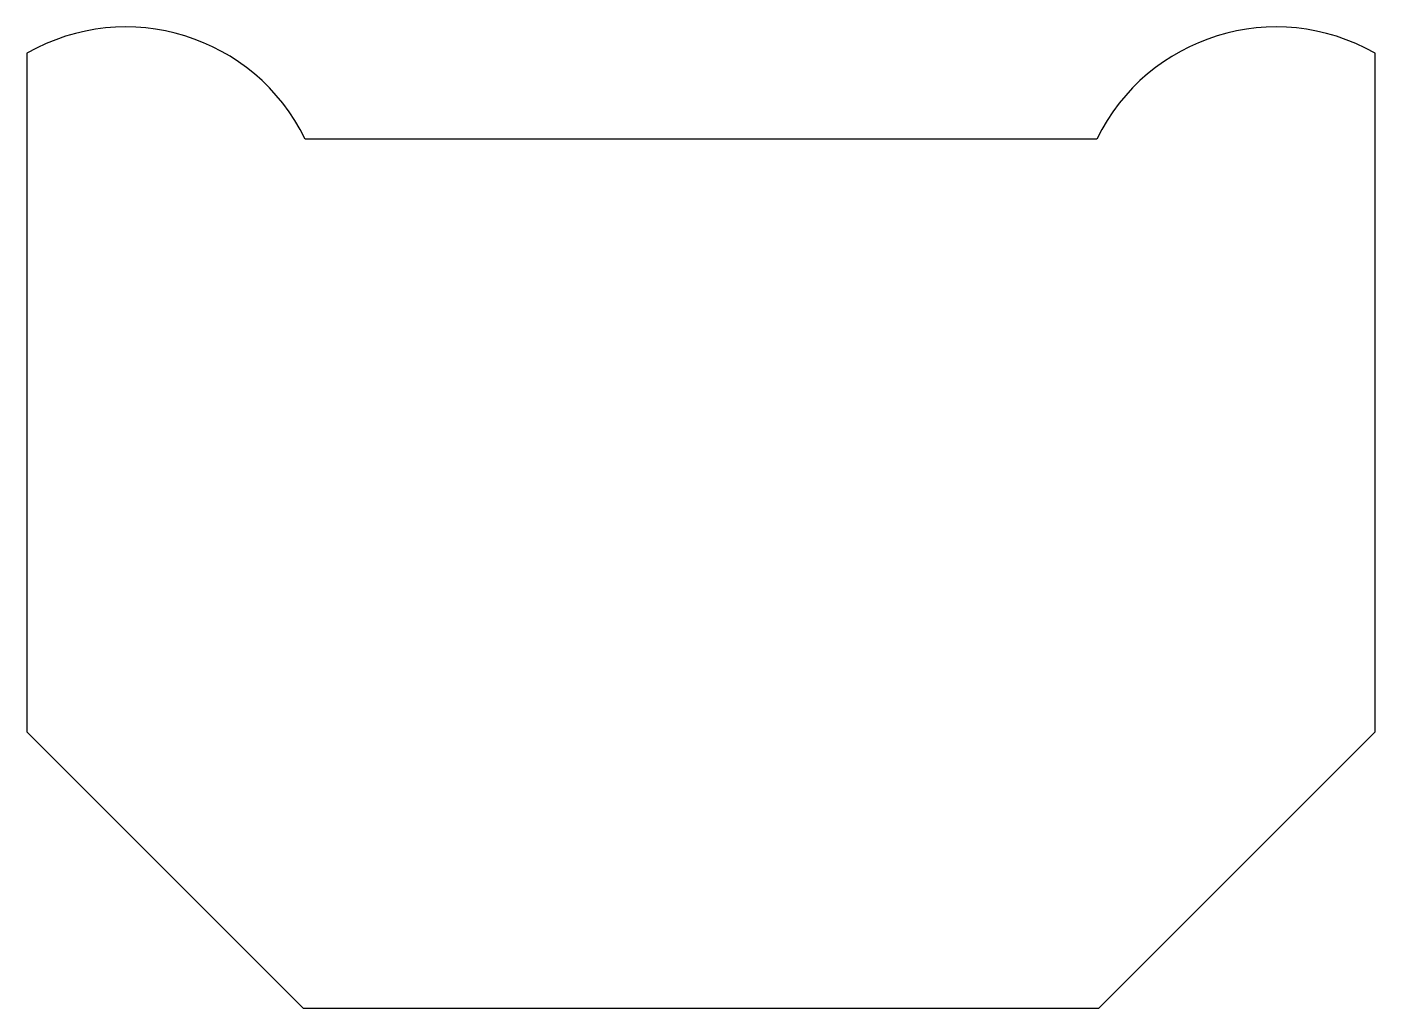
# Model space of a CAD drawing. Extents: x -75 to 75, y -86 to 23.
import ezdxf

# ---------------------------------------------------------------- set-up
doc = ezdxf.new("R2010")
doc.units = 0
doc.layers.add('KeepOutLayer', color=7, linetype='CONTINUOUS')

msp = doc.modelspace()

# ---------------------------------------------------------------- linework, layer by layer
at = {"layer": 'KeepOutLayer', "color": 6}
msp.add_lwpolyline([(-75.000149, -55.750142), (-44.263149, -86.487132), (-0.000292, -86.487132), (44.262709, -86.487132), (74.999689, -55.750142), (74.999694, 19.708865), (73.94644, 20.272753), (72.877465, 20.774456), (71.794894, 21.21463), (70.700849, 21.59393), (69.597456, 21.91301), (68.486839, 22.172528), (67.371123, 22.373137), (66.252431, 22.515493), (65.132888, 22.600252), (64.014619, 22.628068), (62.899747, 22.599597), (61.790397, 22.515494), (60.688693, 22.376414), (59.59676, 22.183013), (58.516721, 21.935946), (57.450702, 21.635869), (56.400827, 21.283436), (55.369219, 20.879302), (54.358003, 20.424124), (53.369304, 19.918556), (52.405246, 19.363254), (51.467953, 18.758873), (50.559549, 18.106067), (49.682159, 17.405493), (48.837907, 16.657806), (48.028918, 15.863661), (47.257315, 15.023713), (46.525223, 14.138618), (45.834767, 13.209031), (45.18807, 12.235606), (44.587258, 11.219), (44.034453, 10.159868), (-0.000241, 10.159868), (-44.034086, 10.159868), (-44.58686, 11.219174), (-45.187652, 12.235945), (-45.834336, 13.209525), (-46.524788, 14.139259), (-47.256882, 15.024491), (-48.028495, 15.864566), (-48.837501, 16.658829), (-49.681776, 17.406623), (-50.559195, 18.107295), (-51.467633, 18.760187), (-52.404965, 19.364645), (-53.369067, 19.920014), (-54.357814, 20.425638), (-55.369082, 20.880862), (-56.400744, 21.285029), (-57.450678, 21.637486), (-58.516757, 21.937576), (-59.596858, 22.184644), (-60.688855, 22.378035), (-61.790624, 22.517093), (-62.90004, 22.601162), (-64.014978, 22.629589), (-65.133314, 22.601716), (-66.252923, 22.516888), (-67.37168, 22.374451), (-68.48746, 22.173749), (-69.598138, 21.914126), (-70.701591, 21.594927), (-71.795692, 21.215496), (-72.878318, 20.775179), (-73.947343, 20.27332), (-75.000644, 19.709262)], close=True, dxfattribs=at)

doc.saveas('drawing.dxf')
